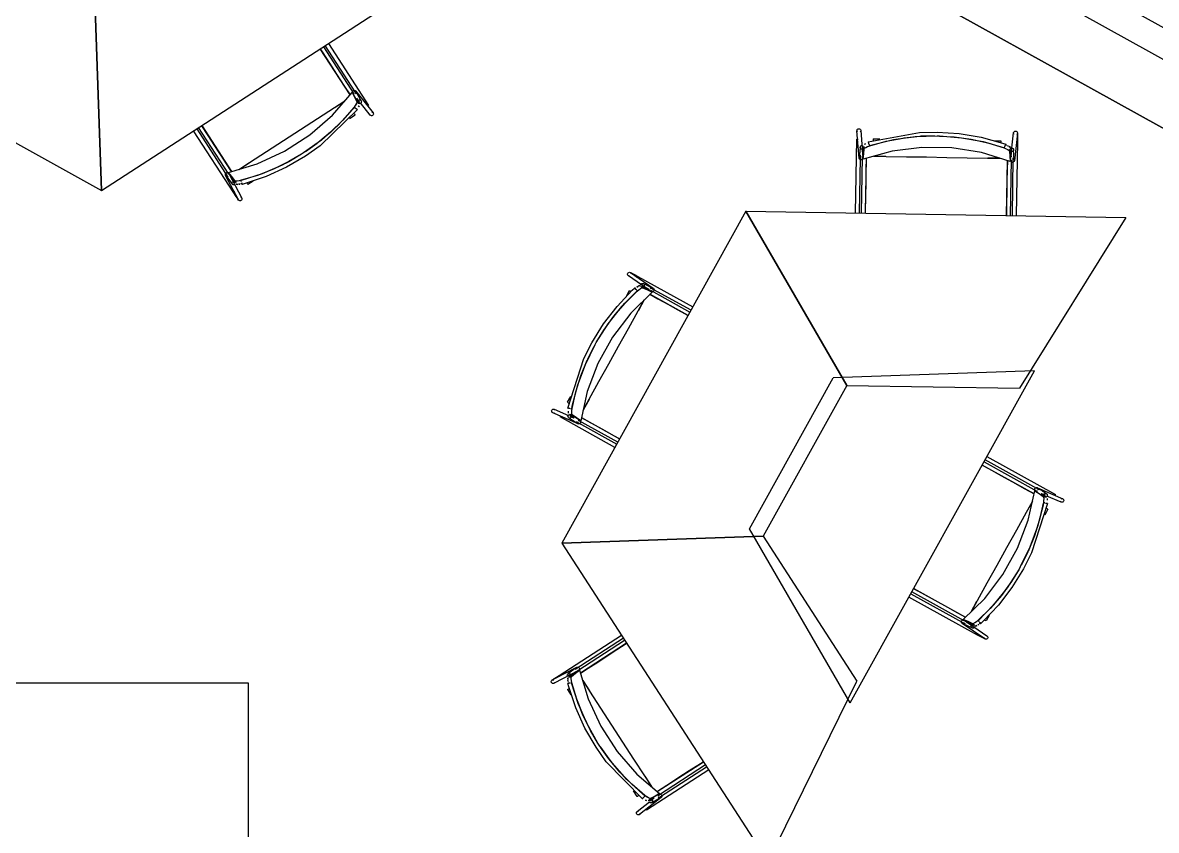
# Model space of a CAD drawing. Header units: metres. Extents: x 3.2 to 22.3, y 0.7 to 22.8.
# Drawn here: x 14.142 to 15.435, y 5.182 to 6.104 of the extents above; entities that cross this region are included whole.
import ezdxf

# ---------------------------------------------------------------- set-up
doc = ezdxf.new("R2010")
doc.units = ezdxf.units.M
for name, color, linetype in [('ARREDI', 9, 'Continuous'), ('PARETI_STRUTTURE', 7, 'Continuous'), ('WAYFINDING_RIQUADRI', 7, 'Continuous')]:
    doc.layers.add(name, color=color, linetype=linetype)

msp = doc.modelspace()

# ---------------------------------------------------------------- linework, layer by layer
at = {"layer": 'ARREDI'}
for points in [[(14.2324, 5.9122), (14.5959, 6.1477), (14.3898, 6.2487)], [(14.0523, 6.2371), (14.2245, 6.1417), (14.2324, 5.9122)], [(13.8536, 6.1222), (14.2324, 5.9122), (14.2245, 6.1417)], [(14.4817, 6.0737), (14.4839, 6.0703), (14.4922, 6.0575), (14.5005, 6.0447), (14.5088, 6.0319), (14.5158, 6.0212)], [(14.5186, 6.024), (14.5186, 6.0247), (14.519, 6.0254), (14.5195, 6.0259), (14.5202, 6.0263), (14.5209, 6.0263)], [(14.5209, 6.0263), (14.5216, 6.0261), (14.5223, 6.0257), (14.5224, 6.0255), (14.5224, 6.0255), (14.5227, 6.0251), (14.5229, 6.0244), (14.5228, 6.0236), (14.5225, 6.023), (14.522, 6.0224)], [(14.3917, 5.9237), (14.3893, 5.9232), (14.387, 5.9229), (14.3853, 5.9229), (14.3845, 5.9233), (14.3808, 5.9279), (14.3772, 5.9326), (14.41, 5.9424), (14.4411, 5.9568), (14.4699, 5.9754), (14.4957, 5.9979), (14.5181, 6.0238), (14.5209, 6.0186), (14.5237, 6.0134)], [(14.3891, 5.9362), (14.4012, 5.944), (14.4205, 5.9565), (14.4398, 5.969), (14.4592, 5.9816), (14.4786, 5.9941), (14.4979, 6.0066), (14.51, 6.0144)], [(14.4983, 6.0068), (14.51, 6.0144)], [(14.5205, 6.0221), (14.5181, 6.0238)], [(14.5181, 6.0238), (14.5205, 6.0221)], [(14.5237, 6.0134), (14.5236, 6.0125), (14.5229, 6.011), (14.5217, 6.009), (14.5203, 6.007)], [(14.5237, 6.0134), (14.5236, 6.0126), (14.523, 6.011), (14.5218, 6.0091), (14.5203, 6.007)], [(14.5233, 6.0176), (14.524, 6.0163), (14.5268, 6.0111)], [(14.5263, 6.0113), (14.5256, 6.0115), (14.525, 6.0119), (14.5246, 6.0124), (14.5246, 6.0126), (14.5244, 6.0132), (14.5245, 6.014), (14.5248, 6.0147), (14.5253, 6.0152), (14.526, 6.0155), (14.5268, 6.0156)], [(14.5268, 6.0156), (14.5275, 6.0154), (14.5281, 6.015), (14.5285, 6.0145), (14.5285, 6.0143), (14.5287, 6.0137), (14.5287, 6.0136), (14.5286, 6.0129), (14.5283, 6.0122), (14.5278, 6.0117)], [(14.5203, 6.007), (14.5076, 5.9923), (14.4937, 5.9786), (14.4789, 5.9663)], [(14.5202, 6.0069), (14.5075, 5.9922), (14.4936, 5.9786), (14.4789, 5.9663)], [(14.5203, 6), (14.5207, 5.9994), (14.5211, 5.9988), (14.5213, 5.9984), (14.5215, 5.9982)], [(14.5207, 6.0069), (14.5209, 6.0068), (14.5213, 6.0065), (14.5218, 6.0061)], [(14.5239, 6.0044), (14.5241, 6.0043), (14.5241, 6.0043), (14.5241, 6.0043), (14.5239, 6.0045), (14.5235, 6.0048), (14.5229, 6.0052), (14.5218, 6.0061)], [(14.5261, 6.0088), (14.5254, 6.0076)], [(14.5254, 6.0076), (14.5261, 6.0087)], [(14.5362, 6.0085), (14.5357, 6.0081)], [(14.5369, 6.0089), (14.5369, 6.0089), (14.5366, 6.0087), (14.5362, 6.0085)], [(14.5401, 5.9973), (14.5394, 5.9975), (14.5387, 5.998), (14.5386, 5.9981), (14.5386, 5.9982), (14.5383, 5.9986), (14.5381, 5.9993)], [(14.5405, 6.0016), (14.5412, 6.0015), (14.5418, 6.001), (14.542, 6.0008), (14.542, 6.0008), (14.5422, 6.0004), (14.5424, 5.9997), (14.5424, 5.999), (14.542, 5.9983), (14.5415, 5.9977), (14.5408, 5.9974), (14.5401, 5.9973)], [(14.3806, 5.9336), (14.3749, 5.9424), (14.3679, 5.9532), (14.3609, 5.9641), (14.3539, 5.9749), (14.3468, 5.9858)], [(15.0946, 5.9788), (15.0941, 5.9794), (15.0939, 5.9801), (15.0938, 5.9803), (15.0939, 5.9808), (15.0941, 5.9815), (15.0946, 5.9821), (15.0952, 5.9825), (15.096, 5.9826), (15.0967, 5.9825), (15.0974, 5.9822)], [(15.0974, 5.9822), (15.0979, 5.9816), (15.0981, 5.9809), (15.0982, 5.9807), (15.0981, 5.9802), (15.0979, 5.9795), (15.0974, 5.9789)], [(15.1084, 5.9631), (15.1272, 5.9683), (15.1463, 5.9719), (15.1655, 5.9739)], [(15.1472, 5.972), (15.1655, 5.9739)], [(15.1661, 5.9739), (15.1824, 5.9743)], [(15.1824, 5.9743), (15.1661, 5.9739)], [(15.188, 5.9742), (15.2047, 5.9733), (15.2239, 5.9706), (15.2429, 5.9664), (15.2615, 5.9607)], [(15.188, 5.9742), (15.2047, 5.9733), (15.224, 5.9706), (15.243, 5.9664), (15.2616, 5.9606)], [(15.2731, 5.976), (15.2727, 5.9766), (15.2724, 5.9773), (15.2724, 5.9778), (15.2725, 5.9781), (15.2728, 5.9788), (15.2733, 5.9793)], [(15.2733, 5.9793), (15.274, 5.9797), (15.2747, 5.9798), (15.2754, 5.9796), (15.2761, 5.9792), (15.2765, 5.9786), (15.2767, 5.9779), (15.2768, 5.9774), (15.2767, 5.9771), (15.2764, 5.9764), (15.2759, 5.9759)], [(14.4784, 5.9659), (14.4651, 5.9565)], [(14.4651, 5.9565), (14.4784, 5.9659)], [(15.0935, 5.9708), (15.0935, 5.9708), (15.0939, 5.9708), (15.0944, 5.9708)], [(15.0944, 5.9708), (15.0951, 5.9708)], [(15.0983, 5.9596), (15.0978, 5.9602), (15.0975, 5.9609), (15.0975, 5.9615), (15.0975, 5.9616), (15.0977, 5.9623), (15.0977, 5.9623), (15.0982, 5.9629), (15.0988, 5.9633), (15.0996, 5.9634)], [(15.1015, 5.9623), (15.1017, 5.9617), (15.1018, 5.9611), (15.1018, 5.9609), (15.1015, 5.9602), (15.1015, 5.9602), (15.1011, 5.9597), (15.1004, 5.9593), (15.0997, 5.9592), (15.0989, 5.9593), (15.0983, 5.9596)], [(15.1, 5.956), (15.1001, 5.9574), (15.1007, 5.9633)], [(15.2616, 5.9606), (15.2639, 5.9597), (15.266, 5.9587), (15.2673, 5.9577), (15.2679, 5.957), (15.2683, 5.9511), (15.2687, 5.9452), (15.236, 5.9554), (15.2021, 5.9608), (15.1679, 5.9613), (15.1339, 5.957), (15.1009, 5.9479), (15.1015, 5.9538), (15.1021, 5.9597)], [(15.102, 5.9597), (15.1026, 5.9604), (15.1039, 5.9613), (15.106, 5.9622), (15.1084, 5.9631)], [(15.1021, 5.9597), (15.1026, 5.9604), (15.104, 5.9613), (15.1061, 5.9623), (15.1084, 5.9631)], [(15.1026, 5.9649), (15.1036, 5.9654)], [(15.1036, 5.9653), (15.1027, 5.9649)], [(15.1077, 5.9647), (15.1074, 5.9654), (15.1072, 5.9661), (15.107, 5.9667), (15.1068, 5.9672), (15.1068, 5.9675), (15.1068, 5.9675), (15.1068, 5.9675), (15.1068, 5.9673)], [(15.1077, 5.9647), (15.1079, 5.9641), (15.108, 5.9637), (15.1081, 5.9634)], [(15.1085, 5.9632), (15.1273, 5.9683), (15.1464, 5.9719)], [(15.1123, 5.9711), (15.1123, 5.9711)], [(15.1123, 5.9711), (15.1123, 5.9708), (15.1123, 5.9704), (15.1123, 5.9697), (15.1123, 5.969)], [(15.2579, 5.9687), (15.2579, 5.968), (15.2579, 5.9673), (15.2579, 5.9666)], [(15.2616, 5.9606), (15.264, 5.9597), (15.266, 5.9587), (15.2674, 5.9577), (15.2679, 5.957)], [(15.262, 5.9609), (15.262, 5.9612), (15.2622, 5.9616), (15.2624, 5.9622)], [(15.2624, 5.9622), (15.2627, 5.9629), (15.2629, 5.9636), (15.2632, 5.9642), (15.2633, 5.9647), (15.2634, 5.9649)], [(15.2642, 5.9638), (15.2632, 5.9642)], [(15.2632, 5.9642), (15.2642, 5.9638)], [(15.2664, 5.9628), (15.2654, 5.9633)], [(15.2655, 5.9633), (15.2666, 5.9627)], [(15.2688, 5.9613), (15.2674, 5.9623)], [(15.2675, 5.9622), (15.2688, 5.9613)], [(15.2716, 5.9568), (15.271, 5.9565), (15.2702, 5.9564), (15.2695, 5.9566), (15.2689, 5.9569), (15.2684, 5.9575), (15.2684, 5.9575), (15.2682, 5.9582), (15.2682, 5.9584), (15.2682, 5.959), (15.2686, 5.9596), (15.2691, 5.9602)], [(15.2697, 5.9605), (15.2705, 5.9606), (15.2712, 5.9605), (15.2718, 5.9601), (15.2723, 5.9595), (15.2723, 5.9594), (15.2725, 5.9588), (15.2725, 5.9586), (15.2725, 5.9581), (15.2722, 5.9574), (15.2716, 5.9568)], [(15.2752, 5.9679), (15.2759, 5.9678)], [(15.2767, 5.9678), (15.2768, 5.9678), (15.2764, 5.9678), (15.2759, 5.9678)], [(14.4604, 5.9534), (14.446, 5.9449), (14.4285, 5.9364), (14.4103, 5.9293), (14.3917, 5.9237)], [(14.4604, 5.9534), (14.446, 5.945), (14.4285, 5.9364), (14.4104, 5.9293), (14.3918, 5.9237)], [(15.0971, 5.9474), (15.0966, 5.948), (15.0964, 5.9487), (15.0963, 5.9489), (15.0963, 5.9494), (15.0966, 5.9501), (15.0971, 5.9507), (15.0977, 5.9511), (15.0984, 5.9513)], [(15.1004, 5.9481), (15.0999, 5.9475), (15.0993, 5.9471), (15.0985, 5.947), (15.0978, 5.9471), (15.0971, 5.9474)], [(15.1043, 5.9489), (15.1041, 5.9361), (15.1038, 5.9208), (15.1036, 5.9055), (15.1033, 5.8903), (15.1033, 5.8863)], [(15.1268, 5.951), (15.1128, 5.9512)], [(15.1129, 5.9512), (15.1272, 5.951), (15.1502, 5.9506), (15.1733, 5.9503), (15.1964, 5.9499), (15.2195, 5.9495), (15.2425, 5.9491), (15.2568, 5.9489)], [(15.2568, 5.9489), (15.2429, 5.9491)], [(15.2687, 5.9452), (15.2695, 5.9473)], [(15.2694, 5.959), (15.2697, 5.9547), (15.2698, 5.953)], [(15.2697, 5.9566), (15.2698, 5.9566)], [(15.27, 5.9505), (15.2699, 5.9515)], [(15.272, 5.9483), (15.2726, 5.9479), (15.273, 5.9473), (15.2733, 5.9466), (15.2733, 5.9461), (15.2732, 5.9458), (15.2729, 5.9451), (15.2724, 5.9446)], [(14.3891, 5.9362), (14.4008, 5.9438)], [(15.2653, 5.9463), (15.2651, 5.9358), (15.2649, 5.9229), (15.2647, 5.91), (15.2645, 5.8971), (15.2643, 5.8841)], [(15.2724, 5.9446), (15.2717, 5.9443), (15.271, 5.9442), (15.2703, 5.9443), (15.2696, 5.9447), (15.2692, 5.9453), (15.269, 5.9461)], [(14.3762, 5.9282), (14.3755, 5.9282), (14.3747, 5.9285), (14.3742, 5.9289), (14.3739, 5.9293), (14.3738, 5.9296), (14.3737, 5.9303), (14.3738, 5.931)], [(14.3738, 5.931), (14.3741, 5.9317), (14.3747, 5.9322), (14.3754, 5.9324), (14.3762, 5.9325), (14.3769, 5.9322), (14.3773, 5.9319)], [(14.3774, 5.9319), (14.3777, 5.9304)], [(14.3806, 5.9254), (14.3816, 5.9242), (14.3843, 5.9208)], [(14.3849, 5.9193), (14.3843, 5.9188), (14.3836, 5.9185), (14.3829, 5.9185), (14.3822, 5.9187), (14.3821, 5.9188), (14.3816, 5.9192), (14.3815, 5.9193), (14.3812, 5.9198), (14.3811, 5.9206), (14.3812, 5.9213)], [(14.3812, 5.9213), (14.3816, 5.922), (14.3822, 5.9225), (14.3828, 5.9227), (14.3836, 5.9227), (14.3843, 5.9225), (14.3843, 5.9225), (14.3849, 5.9221), (14.385, 5.9219), (14.3852, 5.9214), (14.3854, 5.9207), (14.3852, 5.92)], [(14.3917, 5.9237), (14.3892, 5.9232), (14.3869, 5.9229), (14.3853, 5.9229), (14.3845, 5.9233)], [(14.3919, 5.922), (14.3917, 5.9226), (14.3916, 5.9231), (14.3916, 5.9233)], [(14.3921, 5.9213), (14.3922, 5.9206), (14.3924, 5.9199)], [(14.3992, 5.919), (14.3991, 5.9193), (14.3988, 5.9197), (14.3985, 5.9202), (14.3981, 5.9208)], [(14.3831, 5.9093), (14.3831, 5.9093)], [(14.3832, 5.9094), (14.3834, 5.9095), (14.3838, 5.9098)], [(14.3844, 5.9102), (14.3838, 5.9098)], [(14.3861, 5.9192), (14.3878, 5.9191)], [(14.3877, 5.9191), (14.3861, 5.9192)], [(14.39, 5.9194), (14.3887, 5.9192)], [(14.3889, 5.9193), (14.3901, 5.9194)], [(14.3913, 5.9197), (14.3924, 5.9199)], [(14.3924, 5.9199), (14.3913, 5.9197)], [(14.3925, 5.9194), (14.3926, 5.9192), (14.3926, 5.9191), (14.3926, 5.9191)], [(14.3924, 5.9017), (14.392, 5.9011), (14.3914, 5.9006), (14.3907, 5.9003), (14.39, 5.9003), (14.3893, 5.9005), (14.3887, 5.901), (14.3884, 5.9014), (14.3884, 5.9014), (14.3883, 5.9016), (14.3882, 5.9024), (14.3883, 5.9031)], [(14.3914, 5.9043), (14.392, 5.9038), (14.3923, 5.9034), (14.3923, 5.9034), (14.3924, 5.9032), (14.3925, 5.9024), (14.3924, 5.9017)], [(14.9672, 5.8885), (14.7573, 5.5097), (14.9867, 5.5175)], [(14.9672, 5.8885), (15.4003, 5.8814), (15.279, 5.6865)], [(14.8323, 5.8163), (14.8323, 5.817), (14.8325, 5.8177), (14.833, 5.8183), (14.8337, 5.8187), (14.8344, 5.8188), (14.8352, 5.8186), (14.8356, 5.8184), (14.8356, 5.8184), (14.8358, 5.8183), (14.8363, 5.8177), (14.8365, 5.817)], [(14.8343, 5.8145), (14.8336, 5.8146), (14.8332, 5.8148), (14.8331, 5.8148), (14.833, 5.815), (14.8325, 5.8156), (14.8323, 5.8163)], [(14.8433, 5.8126), (14.8436, 5.8132)], [(14.844, 5.8139), (14.844, 5.8139), (14.844, 5.8139), (14.8439, 5.8136), (14.8436, 5.8132)], [(14.8472, 5.8043), (14.8474, 5.805), (14.8479, 5.8056), (14.8486, 5.8059), (14.8493, 5.8061), (14.8494, 5.8061), (14.85, 5.8059), (14.8501, 5.8059), (14.8506, 5.8055), (14.8511, 5.805), (14.8513, 5.8042)], [(14.8433, 5.7972), (14.8451, 5.7988), (14.847, 5.8001), (14.8485, 5.8009), (14.8494, 5.801), (14.8548, 5.7986), (14.8602, 5.7962), (14.8358, 5.7721), (14.8151, 5.7448), (14.7985, 5.7148), (14.7863, 5.6828), (14.7788, 5.6494), (14.7739, 5.6527), (14.769, 5.656)], [(14.7966, 5.7387), (14.8053, 5.7529), (14.8167, 5.7687), (14.8294, 5.7835), (14.8432, 5.7972)], [(14.7966, 5.7387), (14.8053, 5.7529), (14.8167, 5.7686), (14.8293, 5.7834), (14.8431, 5.7971)], [(14.8362, 5.7967), (14.8356, 5.7971), (14.835, 5.7974), (14.8346, 5.7976), (14.8344, 5.7978)], [(14.8403, 5.8008), (14.8403, 5.8008)], [(14.8423, 5.7986), (14.8418, 5.7992), (14.8413, 5.7997), (14.8405, 5.8006), (14.8403, 5.8008)], [(14.8417, 5.8009), (14.8408, 5.8002)], [(14.8423, 5.7986), (14.8427, 5.7982), (14.843, 5.7978), (14.8431, 5.7976)], [(14.8438, 5.8025), (14.8426, 5.8018)], [(14.8427, 5.8018), (14.8438, 5.8025)], [(14.8432, 5.7972), (14.8452, 5.7989), (14.8471, 5.8001), (14.8485, 5.8009), (14.8494, 5.801)], [(14.846, 5.8038), (14.8445, 5.8031)], [(14.8446, 5.8031), (14.8461, 5.8039)], [(14.8513, 5.8042), (14.8513, 5.8035), (14.851, 5.8028), (14.8506, 5.8022), (14.8499, 5.8019), (14.8492, 5.8017), (14.8492, 5.8017), (14.8485, 5.8019), (14.8483, 5.8019), (14.8479, 5.8022), (14.8474, 5.8028), (14.8472, 5.8035)], [(14.8484, 5.8033), (14.8523, 5.8015), (14.8538, 5.8009)], [(14.8561, 5.7998), (14.8553, 5.8002)], [(14.8577, 5.7937), (14.8668, 5.7886), (14.8781, 5.7824), (14.8894, 5.7761), (14.9007, 5.7698)], [(14.8585, 5.7999), (14.859, 5.8005), (14.8597, 5.8009), (14.8604, 5.801), (14.8611, 5.8008), (14.8616, 5.8006), (14.8616, 5.8006), (14.8618, 5.8005), (14.8622, 5.7999), (14.8625, 5.7992)], [(14.8602, 5.7961), (14.8587, 5.7979)], [(14.8625, 5.7992), (14.8625, 5.7984), (14.8622, 5.7977), (14.8617, 5.7971), (14.861, 5.7968), (14.8603, 5.7967), (14.8596, 5.7968)], [(14.7815, 5.6615), (14.7885, 5.674), (14.7996, 5.6942), (14.8108, 5.7144), (14.822, 5.7346), (14.8332, 5.7548), (14.8444, 5.7749), (14.8513, 5.7874)], [(14.8513, 5.7874), (14.8446, 5.7752)], [(14.7939, 5.7338), (14.7865, 5.7191)], [(14.7866, 5.7192), (14.7939, 5.7337)], [(14.7689, 5.6632), (14.7732, 5.6822), (14.7791, 5.7008), (14.7863, 5.7186)], [(14.769, 5.6633), (14.7733, 5.6823), (14.7791, 5.7008), (14.7863, 5.7186)], [(15.0861, 5.3274), (15.2961, 5.7062), (15.0667, 5.6983)], [(15.0822, 5.6897), (14.9867, 5.5175), (14.7573, 5.5097)], [(14.9712, 5.5261), (15.0667, 5.6983)], [(15.0822, 5.6897), (15.279, 5.6865)], [(14.7486, 5.6584), (14.7479, 5.6582), (14.7471, 5.6583), (14.7469, 5.6584), (14.7469, 5.6584), (14.7465, 5.6587), (14.746, 5.6592), (14.7457, 5.6599), (14.7456, 5.6607), (14.7459, 5.6614), (14.7463, 5.662), (14.7469, 5.6624)], [(14.7469, 5.6624), (14.7477, 5.6626), (14.7484, 5.6625), (14.7486, 5.6624), (14.7487, 5.6624), (14.7491, 5.6621), (14.7496, 5.6616)], [(14.7638, 5.6704), (14.764, 5.6703), (14.7644, 5.67), (14.765, 5.6697), (14.7656, 5.6694)], [(14.7665, 5.6634), (14.7658, 5.6635), (14.7651, 5.6636), (14.7646, 5.6637), (14.7643, 5.6638), (14.7643, 5.6638), (14.7643, 5.6638), (14.7645, 5.6637)], [(14.7672, 5.6633), (14.7679, 5.6632), (14.7683, 5.6631), (14.7685, 5.663)], [(14.769, 5.656), (14.7686, 5.6568), (14.7685, 5.6585), (14.7686, 5.6608), (14.7689, 5.6632)], [(14.769, 5.6559), (14.7686, 5.6567), (14.7685, 5.6584), (14.7686, 5.6606), (14.7689, 5.6632)], [(14.7883, 5.6737), (14.7815, 5.6615)], [(14.7552, 5.6537), (14.7554, 5.654), (14.7556, 5.6544)], [(14.7552, 5.6537), (14.7552, 5.6537)], [(14.7556, 5.6544), (14.7559, 5.655)], [(14.7673, 5.6526), (14.7665, 5.6524), (14.7658, 5.6525), (14.7653, 5.6527), (14.7651, 5.6528), (14.7647, 5.6533), (14.7646, 5.6534), (14.7644, 5.654), (14.7643, 5.6548), (14.7646, 5.6555), (14.765, 5.6561)], [(14.7647, 5.6581), (14.7647, 5.659), (14.7647, 5.6602)], [(14.7647, 5.6589), (14.7647, 5.6602)], [(14.7713, 5.6524), (14.7701, 5.6532), (14.7652, 5.6565)], [(14.7664, 5.6567), (14.7671, 5.6566), (14.7676, 5.6564), (14.7678, 5.6563), (14.7683, 5.6558), (14.7683, 5.6557), (14.7685, 5.6551), (14.7686, 5.6543), (14.7683, 5.6536), (14.7679, 5.653), (14.7673, 5.6526)], [(14.7779, 5.6496), (14.7785, 5.649), (14.7787, 5.6483), (14.7788, 5.6476), (14.7786, 5.6468), (14.7781, 5.6462), (14.7775, 5.6458)], [(14.8232, 5.6286), (14.8175, 5.6318), (14.8041, 5.6392), (14.7908, 5.6466), (14.7796, 5.6528)], [(14.7775, 5.6458), (14.7768, 5.6457), (14.776, 5.6458), (14.7758, 5.6458), (14.7758, 5.6458), (14.7754, 5.6461), (14.7748, 5.6466), (14.7746, 5.6473), (14.7745, 5.6481), (14.7747, 5.6488)], [(15.2366, 5.5988), (15.2445, 5.5944), (15.2578, 5.587), (15.2712, 5.5796), (15.2845, 5.5722), (15.2957, 5.566)], [(15.2974, 5.5693), (15.2968, 5.5698), (15.2966, 5.5705), (15.2965, 5.5713), (15.2967, 5.572), (15.2972, 5.5726), (15.2978, 5.573)], [(15.2978, 5.573), (15.2985, 5.5732), (15.2993, 5.5731), (15.2995, 5.573), (15.2995, 5.573), (15.2999, 5.5727), (15.3005, 5.5722), (15.3008, 5.5715), (15.3008, 5.5708), (15.3006, 5.57)], [(15.2321, 5.4216), (15.2302, 5.42), (15.2283, 5.4187), (15.2268, 5.418), (15.2259, 5.4178), (15.2205, 5.4203), (15.2151, 5.4227), (15.2395, 5.4467), (15.2602, 5.4741), (15.2768, 5.504), (15.289, 5.5361), (15.2965, 5.5695), (15.3014, 5.5662), (15.3063, 5.5629)], [(15.304, 5.5664), (15.3052, 5.5656), (15.3101, 5.5623)], [(15.3063, 5.5629), (15.3067, 5.5621), (15.3068, 5.5604), (15.3067, 5.5581), (15.3064, 5.5557)], [(15.3063, 5.5629), (15.3067, 5.5621), (15.3068, 5.5605), (15.3067, 5.5582), (15.3064, 5.5557)], [(15.3089, 5.5621), (15.3082, 5.5622), (15.3077, 5.5625), (15.3075, 5.5626), (15.307, 5.5631), (15.307, 5.5631), (15.3068, 5.5638), (15.3067, 5.5645), (15.307, 5.5652), (15.3074, 5.5658), (15.308, 5.5662)], [(15.308, 5.5662), (15.3088, 5.5664), (15.3095, 5.5663), (15.31, 5.5661), (15.3102, 5.566), (15.3106, 5.5655), (15.3107, 5.5655), (15.3109, 5.5648), (15.311, 5.5641), (15.3107, 5.5633), (15.3103, 5.5627)], [(15.3106, 5.5607), (15.3106, 5.5599), (15.3106, 5.5586)], [(15.3106, 5.5599), (15.3106, 5.5586)], [(15.3197, 5.5644), (15.3194, 5.5638)], [(15.3201, 5.5651), (15.32, 5.5649), (15.3197, 5.5644)], [(15.3201, 5.5652), (15.3201, 5.5652)], [(15.3267, 5.5604), (15.3274, 5.5606), (15.3282, 5.5605), (15.3284, 5.5604), (15.3284, 5.5604), (15.3288, 5.5602), (15.3293, 5.5596), (15.3296, 5.5589), (15.3297, 5.5582), (15.3294, 5.5575), (15.329, 5.5569), (15.3284, 5.5564)], [(15.2938, 5.5573), (15.2868, 5.5448), (15.2757, 5.5247), (15.2645, 5.5045), (15.2533, 5.4843), (15.2421, 5.4641), (15.2309, 5.4439), (15.224, 5.4314)], [(15.287, 5.5451), (15.2938, 5.5574)], [(15.3064, 5.5557), (15.3021, 5.5367), (15.2962, 5.5181), (15.289, 5.5003)], [(15.3063, 5.5555), (15.302, 5.5366), (15.2962, 5.518), (15.289, 5.5002)], [(15.3081, 5.5556), (15.3074, 5.5557), (15.307, 5.5557), (15.3068, 5.5558)], [(15.3088, 5.5554), (15.3095, 5.5553), (15.3102, 5.5552), (15.3107, 5.5551), (15.311, 5.5551), (15.311, 5.5551), (15.311, 5.5551), (15.3108, 5.5551)], [(15.3115, 5.5484), (15.3113, 5.5486), (15.3109, 5.5488), (15.3103, 5.5491), (15.3097, 5.5495)], [(15.3284, 5.5564), (15.3276, 5.5563), (15.3269, 5.5564), (15.3267, 5.5564), (15.3266, 5.5564), (15.3262, 5.5567), (15.3257, 5.5572)], [(15.0861, 5.3274), (14.9712, 5.5261)], [(14.7572, 5.5097), (14.9927, 5.1461), (15.0937, 5.3523)], [(14.9867, 5.5175), (15.0937, 5.3523)], [(15.2814, 5.4851), (15.2888, 5.4997)], [(15.2887, 5.4996), (15.2814, 5.4851)], [(15.2787, 5.4802), (15.27, 5.4659), (15.2586, 5.4501), (15.2459, 5.4353), (15.2321, 5.4216)], [(15.2787, 5.4802), (15.27, 5.4659), (15.2586, 5.4502), (15.246, 5.4354), (15.2322, 5.4217)], [(15.1585, 5.4579), (15.1633, 5.4553), (15.1859, 5.4427), (15.1972, 5.4365), (15.2085, 5.4302), (15.2176, 5.4252)], [(15.224, 5.4314), (15.2307, 5.4436)], [(15.2128, 5.4197), (15.2128, 5.4204), (15.2131, 5.4211), (15.2136, 5.4217), (15.2143, 5.422), (15.215, 5.4222), (15.2157, 5.422)], [(15.2168, 5.4189), (15.2163, 5.4183), (15.2156, 5.418), (15.2149, 5.4178), (15.2142, 5.418), (15.2137, 5.4182), (15.2137, 5.4182), (15.2135, 5.4184), (15.2131, 5.419), (15.2128, 5.4197)], [(15.2151, 5.4227), (15.2166, 5.4209)], [(15.2192, 5.419), (15.22, 5.4186)], [(15.2269, 5.4155), (15.223, 5.4173), (15.2215, 5.418)], [(15.224, 5.4146), (15.224, 5.4153), (15.2243, 5.416), (15.2247, 5.4166), (15.2254, 5.417), (15.2261, 5.4171), (15.2261, 5.4171), (15.2268, 5.417), (15.227, 5.4169), (15.2274, 5.4166), (15.2279, 5.416), (15.2281, 5.4153)], [(15.2321, 5.4216), (15.2301, 5.42), (15.2282, 5.4187), (15.2268, 5.4179), (15.2259, 5.4178)], [(15.2315, 5.4163), (15.2327, 5.4171)], [(15.2326, 5.417), (15.2315, 5.4163)], [(15.2331, 5.4202), (15.2326, 5.4207), (15.2323, 5.421), (15.2322, 5.4212)], [(15.233, 5.4202), (15.2335, 5.4197), (15.234, 5.4191), (15.2348, 5.4182), (15.235, 5.418)], [(15.2336, 5.4179), (15.2345, 5.4186)], [(15.235, 5.418), (15.235, 5.418)], [(15.2391, 5.4221), (15.2397, 5.4217), (15.2403, 5.4214), (15.2407, 5.4212), (15.2409, 5.4211)], [(15.2281, 5.4145), (15.2279, 5.4138), (15.2274, 5.4133), (15.2267, 5.4129), (15.226, 5.4128), (15.2259, 5.4128), (15.2253, 5.4129), (15.2252, 5.413), (15.2247, 5.4133), (15.2242, 5.4139), (15.224, 5.4146)], [(15.2307, 5.4157), (15.2292, 5.415)], [(15.2293, 5.415), (15.2308, 5.4158)], [(15.2313, 5.4049), (15.2313, 5.4049), (15.2313, 5.405), (15.2314, 5.4052), (15.2317, 5.4057)], [(15.232, 5.4062), (15.2317, 5.4057)], [(15.241, 5.4044), (15.2417, 5.4042), (15.2421, 5.404), (15.2422, 5.404), (15.2423, 5.4038), (15.2428, 5.4033), (15.243, 5.4025)], [(14.7786, 5.3614), (14.7874, 5.3671), (14.7982, 5.3741), (14.8091, 5.3812), (14.8199, 5.3882), (14.8308, 5.3952)], [(15.243, 5.4025), (15.243, 5.4018), (15.2428, 5.4011), (15.2423, 5.4005), (15.2416, 5.4002), (15.2409, 5.4), (15.2401, 5.4002), (15.2397, 5.4004), (15.2397, 5.4004), (15.2395, 5.4006), (15.239, 5.4012), (15.2388, 5.4019)], [(14.7687, 5.3504), (14.7682, 5.3528), (14.768, 5.3551), (14.768, 5.3568), (14.7683, 5.3576), (14.773, 5.3612), (14.7776, 5.3648), (14.7874, 5.332), (14.8018, 5.3009), (14.8204, 5.2721), (14.8429, 5.2463), (14.8688, 5.224), (14.8636, 5.2212), (14.8584, 5.2184)], [(14.7733, 5.3658), (14.7732, 5.3666), (14.7735, 5.3673), (14.774, 5.3679), (14.7744, 5.3682), (14.7746, 5.3683), (14.7753, 5.3684), (14.7761, 5.3683)], [(14.7776, 5.3648), (14.7754, 5.3644)], [(14.7761, 5.3683), (14.7767, 5.3679), (14.7772, 5.3673), (14.7775, 5.3666), (14.7775, 5.3659), (14.7772, 5.3652), (14.7768, 5.3646)], [(14.7467, 5.3497), (14.7461, 5.35), (14.7456, 5.3506), (14.7453, 5.3513), (14.7453, 5.352), (14.7456, 5.3528), (14.746, 5.3533), (14.7464, 5.3536), (14.7464, 5.3536), (14.7467, 5.3537), (14.7474, 5.3539), (14.7481, 5.3537)], [(14.7543, 5.3589), (14.7544, 5.3589)], [(14.7544, 5.3589), (14.7545, 5.3586), (14.7548, 5.3582)], [(14.7552, 5.3577), (14.7548, 5.3582)], [(14.7643, 5.3572), (14.7638, 5.3578), (14.7636, 5.3584), (14.7635, 5.3592), (14.7638, 5.3599), (14.7638, 5.3599), (14.7642, 5.3604), (14.7644, 5.3605), (14.7649, 5.3608), (14.7656, 5.361), (14.7663, 5.3608)], [(14.7642, 5.356), (14.7642, 5.3543)], [(14.7642, 5.3543), (14.7642, 5.356)], [(14.7644, 5.3521), (14.7643, 5.3534)], [(14.7643, 5.3531), (14.7644, 5.352)], [(14.7663, 5.3608), (14.767, 5.3605), (14.7675, 5.3599), (14.7678, 5.3592), (14.7678, 5.3584), (14.7675, 5.3578), (14.7675, 5.3578), (14.7671, 5.3572), (14.767, 5.3571), (14.7665, 5.3568), (14.7657, 5.3567), (14.765, 5.3568)], [(14.7658, 5.3578), (14.7692, 5.3604), (14.7705, 5.3614)], [(14.7687, 5.3504), (14.7682, 5.3529), (14.7679, 5.3551), (14.768, 5.3568), (14.7683, 5.3576)], [(14.7812, 5.3529), (14.7888, 5.3412)], [(14.7812, 5.3529), (14.789, 5.3409), (14.8015, 5.3216), (14.814, 5.3022), (14.8266, 5.2828), (14.8391, 5.2634), (14.8516, 5.2441), (14.8594, 5.2321)], [(14.7493, 5.3506), (14.7488, 5.3501), (14.7484, 5.3498), (14.7484, 5.3498), (14.7482, 5.3497), (14.7475, 5.3495), (14.7467, 5.3497)], [(14.7644, 5.3495), (14.7642, 5.3495), (14.7641, 5.3495), (14.7642, 5.3495)], [(14.7641, 5.3428), (14.7643, 5.343), (14.7647, 5.3432), (14.7652, 5.3436), (14.7659, 5.344)], [(14.7647, 5.3507), (14.7649, 5.3497)], [(14.7649, 5.3497), (14.7647, 5.3507)], [(14.7663, 5.35), (14.7656, 5.3498), (14.7649, 5.3497)], [(14.767, 5.3502), (14.7676, 5.3503), (14.7681, 5.3504), (14.7683, 5.3505)], [(14.7985, 5.2817), (14.79, 5.296), (14.7814, 5.3136), (14.7743, 5.3317), (14.7687, 5.3504)], [(14.7985, 5.2817), (14.79, 5.296), (14.7815, 5.3135), (14.7744, 5.3316), (14.7688, 5.3502)], [(14.8109, 5.2637), (14.8015, 5.277)], [(14.8015, 5.277), (14.8109, 5.2636)], [(14.8519, 5.2218), (14.8372, 5.2346), (14.8236, 5.2484), (14.8113, 5.2632)], [(14.852, 5.2217), (14.8373, 5.2345), (14.8236, 5.2484), (14.8113, 5.2631)], [(14.9187, 5.2603), (14.9154, 5.2581), (14.9026, 5.2498), (14.8897, 5.2415), (14.8769, 5.2332), (14.8662, 5.2263)], [(14.8519, 5.2438), (14.8595, 5.2321)], [(14.869, 5.2235), (14.8698, 5.2234), (14.8704, 5.2231), (14.871, 5.2225), (14.8713, 5.2219), (14.8714, 5.2211)], [(14.845, 5.2217), (14.8444, 5.2213), (14.8438, 5.221), (14.8434, 5.2207), (14.8432, 5.2206)], [(14.8495, 5.2181), (14.8493, 5.2179), (14.8493, 5.2179), (14.8493, 5.218), (14.8495, 5.2182), (14.8498, 5.2186), (14.8502, 5.2191), (14.8511, 5.2203)], [(14.852, 5.2213), (14.8518, 5.2211), (14.8515, 5.2208), (14.8511, 5.2203)], [(14.8584, 5.2184), (14.8575, 5.2185), (14.856, 5.2191), (14.854, 5.2203), (14.852, 5.2218)], [(14.8584, 5.2184), (14.8576, 5.2184), (14.856, 5.2191), (14.8541, 5.2202), (14.852, 5.2217)], [(14.8527, 5.2166), (14.8537, 5.216)], [(14.8538, 5.216), (14.8527, 5.2166)], [(14.8626, 5.2187), (14.8614, 5.218), (14.8561, 5.2153)], [(14.8564, 5.2157), (14.8566, 5.2164), (14.857, 5.217), (14.8574, 5.2174), (14.8576, 5.2175), (14.8583, 5.2176), (14.8583, 5.2176), (14.859, 5.2176), (14.8597, 5.2172), (14.8602, 5.2167), (14.8605, 5.216), (14.8606, 5.2153)], [(14.8606, 5.2153), (14.8604, 5.2146), (14.86, 5.2139), (14.8595, 5.2136), (14.8594, 5.2135), (14.8587, 5.2133), (14.8587, 5.2133), (14.8579, 5.2134), (14.8573, 5.2137), (14.8568, 5.2143)], [(14.8714, 5.2211), (14.8712, 5.2204), (14.8707, 5.2198), (14.8706, 5.2196), (14.8705, 5.2196), (14.8701, 5.2194), (14.8694, 5.2192), (14.8687, 5.2192), (14.868, 5.2196), (14.8675, 5.2201)], [(14.8424, 5.202), (14.8426, 5.2027), (14.843, 5.2033), (14.8432, 5.2035), (14.8432, 5.2035), (14.8436, 5.2037), (14.8443, 5.2039)], [(14.8467, 5.2016), (14.8465, 5.2009), (14.8461, 5.2002), (14.8459, 5.2001), (14.8459, 5.2001), (14.8454, 5.1998), (14.8447, 5.1996), (14.844, 5.1997), (14.8433, 5.2), (14.8428, 5.2005), (14.8424, 5.2012), (14.8424, 5.202)], [(14.8535, 5.2059), (14.8531, 5.2064)], [(14.8539, 5.2051), (14.854, 5.2051), (14.8538, 5.2054), (14.8535, 5.2058)]]:
    msp.add_lwpolyline(points, dxfattribs=at)
for points in [[(15.1009, 5.9479), (15.0998, 5.9508)], [(15.0822, 5.6897), (14.9672, 5.8885)], [(14.7788, 5.6494), (14.7758, 5.6498)], [(15.2965, 5.5695), (15.2995, 5.569)], [(14.8689, 5.224), (14.8671, 5.2215)]]:
    msp.add_lwpolyline(points, close=True, dxfattribs=at)
at = {"layer": 'PARETI_STRUTTURE'}
for points in [[(13.5815, 7.0937), (15.8379, 5.8429)], [(15.8647, 5.7492), (13.543, 7.0363)], [(15.7449, 5.6144), (15.7191, 5.6287), (15.8044, 5.7826), (13.8271, 6.8788)], [(15.826, 5.8855), (15.4127, 6.1146), (15.6418, 6.5278), (15.4127, 6.1146), (15.3094, 6.1719)], [(14.4854, 6.076), (14.5201, 6.0224)], [(14.5215, 6.0248), (14.4874, 6.0774)], [(14.4911, 6.0797), (14.5369, 6.0089)], [(14.5158, 6.0211), (14.4817, 6.0737)], [(14.5232, 6.0222), (14.5216, 6.0246)], [(14.5224, 6.0255), (14.542, 6.0008)], [(14.5285, 6.0145), (14.5284, 6.0146), (14.5283, 6.0147), (14.5283, 6.0148), (14.5282, 6.0149), (14.5282, 6.015), (14.528, 6.0152), (14.528, 6.0154), (14.5279, 6.0155), (14.5278, 6.0156), (14.5278, 6.0157), (14.5277, 6.0158), (14.5276, 6.0159), (14.5276, 6.016), (14.5275, 6.0162), (14.5275, 6.0163), (14.5274, 6.0164), (14.5273, 6.0165), (14.5273, 6.0166), (14.5272, 6.0167), (14.5271, 6.0169), (14.5271, 6.017), (14.527, 6.0171), (14.5269, 6.0172), (14.5269, 6.0173), (14.5268, 6.0174), (14.5267, 6.0175), (14.5267, 6.0176), (14.5266, 6.0178), (14.5265, 6.0179), (14.5265, 6.018), (14.5264, 6.0181), (14.5264, 6.0182), (14.5262, 6.0185), (14.5262, 6.0186), (14.5261, 6.0187), (14.526, 6.0188), (14.526, 6.0189), (14.5259, 6.019), (14.5259, 6.0191), (14.5257, 6.0194), (14.5257, 6.0195), (14.5256, 6.0196), (14.5255, 6.0197), (14.5254, 6.0199), (14.5253, 6.0201), (14.5253, 6.0202), (14.5252, 6.0203), (14.5251, 6.0204), (14.5251, 6.0205), (14.525, 6.0206), (14.5249, 6.0209), (14.5248, 6.021), (14.5248, 6.0211), (14.5247, 6.0212), (14.5246, 6.0214), (14.5245, 6.0215), (14.5244, 6.0217), (14.5244, 6.0218), (14.5243, 6.0219), (14.5242, 6.022), (14.5242, 6.0221), (14.5241, 6.0222), (14.5241, 6.0223), (14.524, 6.0225), (14.5239, 6.0226), (14.5239, 6.0227), (14.5238, 6.0228), (14.5237, 6.0229), (14.5236, 6.0231), (14.5235, 6.0233), (14.5235, 6.0234), (14.5234, 6.0235), (14.5234, 6.0236), (14.5233, 6.0237), (14.5232, 6.0238), (14.5231, 6.0241), (14.523, 6.0242), (14.523, 6.0243), (14.5229, 6.0244), (14.5228, 6.0246), (14.5227, 6.0248), (14.5224, 6.0255)], [(14.5189, 6.0226), (14.5247, 6.0124)], [(14.5197, 6.022), (14.519, 6.0228)], [(14.5266, 6.0133), (14.5237, 6.017)], [(14.5245, 6.0157), (14.525, 6.0148)], [(14.5386, 5.9982), (14.5276, 6.0121)], [(14.5207, 6.0069), (14.5188, 6.0047), (14.5018, 5.9862), (14.4831, 5.9696), (14.4627, 5.9549)], [(14.5241, 6.0043), (14.4816, 5.963), (14.4651, 5.9513)], [(14.3466, 5.9862), (14.3806, 5.9336)], [(14.5215, 5.9982), (14.5151, 5.994)], [(14.3831, 5.9093), (14.3372, 5.9801)], [(14.3409, 5.9825), (14.3766, 5.9273)], [(14.3774, 5.9307), (14.343, 5.9838)], [(15.0963, 5.9489), (15.0938, 5.9803)], [(15.0982, 5.9807), (15.1006, 5.9493)], [(15.1067, 5.9675), (15.1651, 5.9782), (15.1853, 5.9787)], [(15.1081, 5.9634), (15.111, 5.9643), (15.1353, 5.9701), (15.1602, 5.9735), (15.1852, 5.9743)], [(15.1852, 5.9743), (15.1881, 5.9743), (15.2131, 5.9723), (15.2378, 5.9678), (15.262, 5.9609)], [(15.1853, 5.9786), (15.2105, 5.977), (15.2355, 5.9728), (15.2598, 5.9662), (15.2634, 5.965)], [(15.269, 5.9466), (15.2724, 5.9778)], [(15.2767, 5.9774), (15.2733, 5.9461)], [(15.2768, 5.9776), (15.2768, 5.9763), (15.2768, 5.9747), (15.2768, 5.9714), (15.2768, 5.9678)], [(15.0922, 5.8864), (15.0935, 5.9708)], [(15.0975, 5.9615), (15.0975, 5.9614), (15.0974, 5.9613), (15.0974, 5.9611), (15.0974, 5.9609), (15.0974, 5.9607), (15.0974, 5.9606), (15.0974, 5.9605), (15.0974, 5.9602), (15.0974, 5.9601), (15.0973, 5.9599), (15.0973, 5.9598), (15.0973, 5.9597), (15.0973, 5.9595), (15.0973, 5.9594), (15.0973, 5.9593), (15.0973, 5.9592), (15.0973, 5.959), (15.0973, 5.9589), (15.0972, 5.9586), (15.0972, 5.9585), (15.0972, 5.9584), (15.0972, 5.9582), (15.0972, 5.958), (15.0972, 5.9579), (15.0972, 5.9577), (15.0972, 5.9576), (15.0971, 5.9575), (15.0971, 5.9573), (15.0971, 5.9572), (15.0971, 5.9571), (15.0971, 5.9569), (15.0971, 5.9568), (15.0971, 5.9567), (15.0971, 5.9564), (15.097, 5.9563), (15.097, 5.9562), (15.097, 5.956), (15.097, 5.9559), (15.097, 5.9558), (15.097, 5.9556), (15.097, 5.9555), (15.097, 5.9554), (15.097, 5.9552), (15.097, 5.9551), (15.0969, 5.9549), (15.0969, 5.9547), (15.0969, 5.9546), (15.0969, 5.9544), (15.0969, 5.9542), (15.0969, 5.9541), (15.0969, 5.9539), (15.0968, 5.9538), (15.0968, 5.9537), (15.0968, 5.9535), (15.0968, 5.9534), (15.0968, 5.9533), (15.0968, 5.9531), (15.0968, 5.953), (15.0968, 5.9529), (15.0968, 5.9526), (15.0967, 5.9525), (15.0967, 5.9524), (15.0967, 5.9522), (15.0967, 5.9521), (15.0967, 5.952), (15.0967, 5.9518), (15.0967, 5.9517), (15.0967, 5.9516), (15.0967, 5.9514), (15.0966, 5.9513), (15.0966, 5.9512), (15.0966, 5.9511), (15.0966, 5.9509), (15.0966, 5.9508), (15.0966, 5.9507), (15.0966, 5.9505), (15.0966, 5.9504), (15.0966, 5.9503), (15.0966, 5.9501), (15.0965, 5.95), (15.0965, 5.9499), (15.0965, 5.9497), (15.0963, 5.9489)], [(15.1008, 5.9494), (15.1018, 5.9611)], [(15.1123, 5.9711), (15.12, 5.971)], [(15.2508, 5.9689), (15.258, 5.9688)], [(15.2767, 5.9678), (15.2754, 5.8835)], [(14.4627, 5.9549), (14.4603, 5.9534), (14.4384, 5.9411), (14.4155, 5.931), (14.3916, 5.9233)], [(14.4651, 5.9513), (14.4432, 5.9386), (14.4202, 5.9282), (14.3962, 5.9201), (14.3926, 5.9191)], [(15.0975, 5.949), (15.0965, 5.8864)], [(15.0976, 5.9522), (15.0975, 5.9492)], [(15.099, 5.8863), (15.1, 5.9503)], [(15.1001, 5.9574), (15.1001, 5.9593)], [(15.1043, 5.9489), (15.1033, 5.8863)], [(15.2682, 5.9584), (15.2682, 5.9583), (15.2682, 5.9582), (15.2682, 5.9581), (15.2682, 5.9579), (15.2682, 5.9578), (15.2682, 5.9577), (15.2682, 5.9574), (15.2682, 5.9573), (15.2682, 5.9572), (15.2683, 5.957), (15.2683, 5.9569), (15.2683, 5.9568), (15.2683, 5.9566), (15.2683, 5.9565), (15.2683, 5.9564), (15.2683, 5.9562), (15.2683, 5.9561), (15.2683, 5.956), (15.2683, 5.9557), (15.2683, 5.9556), (15.2683, 5.9555), (15.2683, 5.9553), (15.2683, 5.9552), (15.2684, 5.9551), (15.2684, 5.9549), (15.2684, 5.9548), (15.2684, 5.9547), (15.2684, 5.9545), (15.2684, 5.9543), (15.2684, 5.9542), (15.2684, 5.954), (15.2684, 5.9539), (15.2684, 5.9537), (15.2684, 5.9536), (15.2684, 5.9535), (15.2684, 5.9534), (15.2684, 5.9532), (15.2685, 5.9531), (15.2685, 5.9528), (15.2685, 5.9527), (15.2685, 5.9526), (15.2685, 5.9524), (15.2685, 5.9523), (15.2685, 5.9522), (15.2685, 5.9521), (15.2685, 5.9519), (15.2685, 5.9518), (15.2685, 5.9517), (15.2685, 5.9515), (15.2685, 5.9514), (15.2685, 5.9511), (15.2686, 5.951), (15.2686, 5.9509), (15.2686, 5.9507), (15.2686, 5.9506), (15.2686, 5.9505), (15.2686, 5.9503), (15.2686, 5.9502), (15.2686, 5.9501), (15.2686, 5.95), (15.2686, 5.9497), (15.2686, 5.9496), (15.2686, 5.9494), (15.2686, 5.9493), (15.2686, 5.9492), (15.2687, 5.949), (15.2687, 5.9489), (15.2687, 5.9488), (15.2687, 5.9487), (15.2687, 5.9485), (15.2687, 5.9484), (15.2687, 5.9482), (15.2687, 5.948), (15.2687, 5.9479), (15.2687, 5.9477), (15.2687, 5.9476), (15.2687, 5.9475), (15.2687, 5.9473), (15.2687, 5.9472), (15.2687, 5.9471), (15.2687, 5.9469), (15.2688, 5.9468), (15.2688, 5.9467)], [(15.2696, 5.9469), (15.2686, 5.8836)], [(15.2698, 5.9566), (15.2697, 5.9547)], [(15.2711, 5.8835), (15.2721, 5.9493)], [(15.2731, 5.9469), (15.2725, 5.9586)], [(15.2643, 5.8837), (15.2653, 5.9463)], [(14.3884, 5.9014), (14.3739, 5.9293)], [(14.3745, 5.9288), (14.3815, 5.9193)], [(14.3777, 5.9313), (14.3923, 5.9034)], [(14.378, 5.9313), (14.378, 5.9312), (14.3781, 5.9311), (14.3782, 5.931), (14.3783, 5.9309), (14.3784, 5.9308), (14.3784, 5.9307), (14.3785, 5.9306), (14.3786, 5.9305), (14.3787, 5.9304), (14.3787, 5.9303), (14.3788, 5.9302), (14.3789, 5.9301), (14.379, 5.93), (14.3791, 5.9299), (14.3791, 5.9298), (14.3792, 5.9297), (14.3793, 5.9295), (14.3794, 5.9295), (14.3795, 5.9292), (14.3796, 5.9291), (14.3797, 5.929), (14.3798, 5.9289), (14.3798, 5.9288), (14.3799, 5.9287), (14.38, 5.9286), (14.3801, 5.9285), (14.3802, 5.9284), (14.3802, 5.9283), (14.3803, 5.9282), (14.3804, 5.9281), (14.3805, 5.928), (14.3805, 5.9279), (14.3806, 5.9278), (14.3807, 5.9277), (14.3808, 5.9275), (14.3809, 5.9275), (14.381, 5.9272), (14.3811, 5.9271), (14.3812, 5.927), (14.3813, 5.9269), (14.3813, 5.9268), (14.3814, 5.9267), (14.3815, 5.9266), (14.3816, 5.9265), (14.3816, 5.9264), (14.3817, 5.9263), (14.3818, 5.9262), (14.3819, 5.9261), (14.3819, 5.926), (14.382, 5.9259), (14.3821, 5.9258), (14.3822, 5.9257), (14.3823, 5.9255), (14.3824, 5.9255), (14.3824, 5.9253), (14.3825, 5.9252), (14.3826, 5.9251), (14.3827, 5.925), (14.3827, 5.9249), (14.3828, 5.9248), (14.3829, 5.9247), (14.383, 5.9246), (14.383, 5.9245), (14.3831, 5.9244), (14.3832, 5.9243), (14.3833, 5.9242), (14.3834, 5.9241), (14.3834, 5.924), (14.3835, 5.9239), (14.3836, 5.9238), (14.3837, 5.9237), (14.3838, 5.9235), (14.3838, 5.9235), (14.3839, 5.9233), (14.384, 5.9232), (14.3841, 5.9231), (14.3841, 5.923), (14.3842, 5.9229), (14.3843, 5.9228), (14.3844, 5.9227), (14.3845, 5.9226), (14.3845, 5.9225), (14.3846, 5.9224), (14.3847, 5.9223), (14.3848, 5.9222), (14.3849, 5.922), (14.3849, 5.9219)], [(14.3826, 5.9226), (14.3816, 5.9241)], [(14.4052, 5.9229), (14.3992, 5.919)], [(14.3885, 5.9011), (14.3878, 5.9022), (14.3869, 5.9036), (14.3851, 5.9063), (14.3831, 5.9093)], [(14.8354, 5.8186), (14.8366, 5.818), (14.838, 5.8172), (14.8409, 5.8157), (14.844, 5.8139)], [(14.8356, 5.8184), (14.8616, 5.8006)], [(14.8591, 5.797), (14.8332, 5.8148)], [(14.844, 5.8139), (14.9067, 5.7792)], [(14.8608, 5.8008), (14.8501, 5.8059)], [(14.7914, 5.7383), (14.8048, 5.7598), (14.8202, 5.7798), (14.8375, 5.7982), (14.8403, 5.8008)], [(14.7952, 5.7362), (14.7966, 5.7387), (14.8101, 5.7599), (14.8257, 5.7796), (14.8432, 5.7976)], [(14.8309, 5.7916), (14.8343, 5.7978)], [(14.8589, 5.7969), (14.8588, 5.797), (14.8587, 5.797), (14.8586, 5.7971), (14.8585, 5.7971), (14.8583, 5.7972), (14.8582, 5.7973), (14.8581, 5.7973), (14.858, 5.7974), (14.8579, 5.7974), (14.8577, 5.7975), (14.8576, 5.7975), (14.8575, 5.7976), (14.8573, 5.7977), (14.8571, 5.7978), (14.857, 5.7978), (14.8569, 5.7979), (14.8568, 5.7979), (14.8567, 5.798), (14.8565, 5.7981), (14.8564, 5.7981), (14.8563, 5.7982), (14.8562, 5.7982), (14.8561, 5.7983), (14.856, 5.7983), (14.8557, 5.7984), (14.8556, 5.7985), (14.8555, 5.7986), (14.8554, 5.7986), (14.8552, 5.7987), (14.8551, 5.7987), (14.855, 5.7988), (14.8549, 5.7988), (14.8548, 5.7989), (14.8547, 5.7989), (14.8545, 5.799), (14.8544, 5.7991), (14.8542, 5.7992), (14.8541, 5.7992), (14.8539, 5.7993), (14.8538, 5.7993), (14.8537, 5.7994), (14.8536, 5.7995), (14.8535, 5.7995), (14.8534, 5.7996), (14.8532, 5.7996), (14.8531, 5.7997), (14.853, 5.7997), (14.8529, 5.7998), (14.8526, 5.7999), (14.8525, 5.8), (14.8524, 5.8), (14.8523, 5.8001), (14.8522, 5.8001), (14.852, 5.8002), (14.8519, 5.8002), (14.8518, 5.8003), (14.8517, 5.8003), (14.8516, 5.8004), (14.8515, 5.8005), (14.8513, 5.8005), (14.8511, 5.8006), (14.851, 5.8007), (14.8509, 5.8007), (14.8507, 5.8008), (14.8506, 5.8009), (14.8505, 5.8009), (14.8504, 5.801), (14.8503, 5.801), (14.8501, 5.8011), (14.85, 5.8011), (14.8498, 5.8012), (14.8497, 5.8013), (14.8495, 5.8014), (14.8494, 5.8014), (14.8493, 5.8015), (14.8492, 5.8015), (14.8491, 5.8016), (14.849, 5.8016), (14.8488, 5.8017), (14.8487, 5.8017), (14.8486, 5.8018), (14.8485, 5.8019), (14.8484, 5.8019), (14.8483, 5.8019)], [(14.8507, 5.8025), (14.8523, 5.8016)], [(14.9013, 5.7695), (14.8576, 5.7937)], [(14.9046, 5.7754), (14.8582, 5.8011)], [(14.8591, 5.7978), (14.9034, 5.7733)], [(14.7643, 5.6638), (14.7823, 5.7203), (14.7914, 5.7383)], [(14.7686, 5.663), (14.7691, 5.666), (14.7755, 5.6902), (14.7842, 5.7137), (14.7952, 5.7362)], [(14.7637, 5.6704), (14.7674, 5.6771)], [(14.7486, 5.6624), (14.7649, 5.6553)], [(14.7758, 5.6458), (14.7469, 5.6584)], [(14.8178, 5.6189), (14.7552, 5.6537)], [(14.7653, 5.6527), (14.7653, 5.6527), (14.766, 5.6523), (14.7661, 5.6522), (14.7662, 5.6521), (14.7671, 5.6516), (14.7672, 5.6515), (14.7681, 5.6509), (14.7682, 5.6509), (14.7683, 5.6508), (14.7693, 5.6502), (14.7694, 5.6501), (14.7702, 5.6496), (14.7703, 5.6495), (14.7704, 5.6494), (14.7714, 5.6488), (14.7715, 5.6487), (14.7723, 5.6482), (14.7724, 5.6482), (14.7725, 5.6481), (14.7726, 5.648), (14.7735, 5.6475), (14.7736, 5.6474), (14.7744, 5.6469), (14.7745, 5.6468), (14.7746, 5.6467), (14.7747, 5.6467), (14.7752, 5.6464), (14.7758, 5.6458)], [(14.7664, 5.6547), (14.7707, 5.6528)], [(14.7775, 5.65), (14.7676, 5.6564)], [(14.7693, 5.6536), (14.7684, 5.6541)], [(14.8211, 5.6249), (14.7763, 5.6497)], [(14.7765, 5.6502), (14.7775, 5.6498)], [(14.7796, 5.6529), (14.8232, 5.6287)], [(14.7735, 5.6484), (14.7761, 5.647)], [(14.7763, 5.6469), (14.8199, 5.6227)], [(15.2957, 5.566), (15.2366, 5.5988)], [(15.2387, 5.6025), (15.299, 5.5691)], [(15.299, 5.5719), (15.2399, 5.6047)], [(15.242, 5.6085), (15.3201, 5.5652)], [(15.3018, 5.5704), (15.2992, 5.5718)], [(15.2995, 5.573), (15.3284, 5.5604)], [(15.31, 5.5661), (15.31, 5.5661), (15.3093, 5.5666), (15.3092, 5.5666), (15.3091, 5.5667), (15.3081, 5.5673), (15.308, 5.5674), (15.3072, 5.5679), (15.3071, 5.568), (15.307, 5.5681), (15.306, 5.5687), (15.3059, 5.5688), (15.3051, 5.5693), (15.305, 5.5693), (15.3049, 5.5694), (15.3039, 5.57), (15.3038, 5.5701), (15.303, 5.5706), (15.3029, 5.5707), (15.3028, 5.5707), (15.3027, 5.5708), (15.3017, 5.5714), (15.3016, 5.5715), (15.3009, 5.5719), (15.3008, 5.572), (15.3007, 5.5721), (15.3006, 5.5722), (15.3001, 5.5724), (15.2995, 5.573)], [(15.2988, 5.5686), (15.2978, 5.569)], [(15.2978, 5.5688), (15.3077, 5.5625)], [(15.3089, 5.5642), (15.3046, 5.566)], [(15.306, 5.5652), (15.3069, 5.5647)], [(15.3267, 5.5564), (15.3104, 5.5635)], [(15.3067, 5.5558), (15.3062, 5.5529), (15.2998, 5.5286), (15.2911, 5.5051), (15.2801, 5.4826)], [(15.311, 5.5551), (15.293, 5.4986), (15.2839, 5.4805)], [(15.3116, 5.5484), (15.3079, 5.5417)], [(15.2801, 5.4826), (15.2787, 5.4801), (15.2652, 5.4589), (15.2496, 5.4393), (15.2321, 5.4212)], [(15.2839, 5.4805), (15.2705, 5.459), (15.2551, 5.439), (15.2378, 5.4206), (15.235, 5.418)], [(15.1585, 5.458), (15.2177, 5.4252)], [(15.2313, 5.4049), (15.1531, 5.4482)], [(15.1552, 5.452), (15.2171, 5.4177)], [(15.2162, 5.421), (15.1564, 5.4542)], [(15.2397, 5.4004), (15.2137, 5.4182)], [(15.2145, 5.418), (15.2252, 5.413)], [(15.2162, 5.4218), (15.2421, 5.404)], [(15.2164, 5.4219), (15.2165, 5.4219), (15.2166, 5.4218), (15.2167, 5.4217), (15.2168, 5.4217), (15.217, 5.4216), (15.2171, 5.4216), (15.2172, 5.4215), (15.2173, 5.4215), (15.2174, 5.4214), (15.2176, 5.4214), (15.2177, 5.4213), (15.2178, 5.4212), (15.218, 5.4211), (15.2182, 5.4211), (15.2183, 5.421), (15.2184, 5.4209), (15.2185, 5.4209), (15.2186, 5.4208), (15.2188, 5.4208), (15.2189, 5.4207), (15.219, 5.4207), (15.2191, 5.4206), (15.2192, 5.4206), (15.2193, 5.4205), (15.2196, 5.4204), (15.2197, 5.4203), (15.2198, 5.4203), (15.2199, 5.4202), (15.2201, 5.4202), (15.2202, 5.4201), (15.2203, 5.4201), (15.2204, 5.42), (15.2205, 5.4199), (15.2206, 5.4199), (15.2208, 5.4198), (15.2209, 5.4198), (15.2211, 5.4197), (15.2212, 5.4196), (15.2214, 5.4196), (15.2215, 5.4195), (15.2216, 5.4194), (15.2217, 5.4194), (15.2218, 5.4193), (15.2219, 5.4193), (15.2221, 5.4192), (15.2222, 5.4192), (15.2223, 5.4191), (15.2224, 5.419), (15.2227, 5.4189), (15.2228, 5.4189), (15.2229, 5.4188), (15.223, 5.4188), (15.2231, 5.4187), (15.2233, 5.4187), (15.2234, 5.4186), (15.2235, 5.4185), (15.2236, 5.4185), (15.2237, 5.4184), (15.2238, 5.4184), (15.224, 5.4183), (15.2242, 5.4182), (15.2243, 5.4182), (15.2244, 5.4181), (15.2246, 5.418), (15.2247, 5.418), (15.2248, 5.4179), (15.2249, 5.4179), (15.225, 5.4178), (15.2252, 5.4178), (15.2253, 5.4177), (15.2255, 5.4176), (15.2256, 5.4175), (15.2258, 5.4175), (15.2259, 5.4174), (15.226, 5.4174), (15.2261, 5.4173), (15.2262, 5.4173), (15.2263, 5.4172), (15.2265, 5.4171), (15.2266, 5.4171), (15.2267, 5.417), (15.2268, 5.417), (15.2269, 5.4169), (15.227, 5.4169)], [(15.2246, 5.4164), (15.223, 5.4173)], [(15.2444, 5.4273), (15.241, 5.421)], [(14.7544, 5.3589), (14.8252, 5.4048)], [(15.2399, 5.4002), (15.2387, 5.4009), (15.2373, 5.4016), (15.2344, 5.4032), (15.2313, 5.4049)], [(14.8275, 5.4012), (14.7723, 5.3654)], [(14.7757, 5.3646), (14.8289, 5.3991)], [(14.8312, 5.3955), (14.7787, 5.3614)], [(14.7464, 5.3536), (14.7744, 5.3682)], [(14.7738, 5.3676), (14.7643, 5.3605)], [(14.7462, 5.3535), (14.7473, 5.3543), (14.7486, 5.3552), (14.7513, 5.357), (14.7544, 5.3589)], [(14.7764, 5.3643), (14.7484, 5.3498)], [(14.7764, 5.3641), (14.7763, 5.364), (14.7762, 5.3639), (14.776, 5.3638), (14.7759, 5.3638), (14.7758, 5.3637), (14.7757, 5.3636), (14.7756, 5.3635), (14.7755, 5.3635), (14.7754, 5.3634), (14.7753, 5.3633), (14.7752, 5.3632), (14.7751, 5.3631), (14.775, 5.3631), (14.7749, 5.363), (14.7748, 5.3629), (14.7747, 5.3628), (14.7746, 5.3627), (14.7745, 5.3627), (14.7743, 5.3625), (14.7742, 5.3624), (14.774, 5.3624), (14.7739, 5.3623), (14.7738, 5.3622), (14.7737, 5.3621), (14.7736, 5.362), (14.7735, 5.362), (14.7734, 5.3619), (14.7733, 5.3618), (14.7732, 5.3617), (14.7731, 5.3617), (14.773, 5.3616), (14.7729, 5.3615), (14.7728, 5.3614), (14.7727, 5.3613), (14.7726, 5.3613), (14.7725, 5.3612), (14.7724, 5.3611), (14.7723, 5.361), (14.7722, 5.361), (14.772, 5.3609), (14.7719, 5.3608), (14.7718, 5.3607), (14.7717, 5.3606), (14.7716, 5.3606), (14.7715, 5.3605), (14.7714, 5.3604), (14.7713, 5.3603), (14.7712, 5.3602), (14.7711, 5.3602), (14.771, 5.3601), (14.7709, 5.36), (14.7708, 5.3599), (14.7707, 5.3599), (14.7706, 5.3598), (14.7705, 5.3597), (14.7704, 5.3596), (14.7703, 5.3595), (14.7702, 5.3595), (14.77, 5.3594), (14.7699, 5.3593), (14.7698, 5.3592), (14.7697, 5.3592), (14.7696, 5.3591), (14.7695, 5.359), (14.7694, 5.3589), (14.7693, 5.3588), (14.7692, 5.3588), (14.769, 5.3586), (14.7689, 5.3585), (14.7688, 5.3584), (14.7687, 5.3584), (14.7686, 5.3583), (14.7685, 5.3582), (14.7684, 5.3581), (14.7683, 5.3581), (14.7682, 5.358), (14.768, 5.3579), (14.7679, 5.3578), (14.7678, 5.3577), (14.7677, 5.3577), (14.7676, 5.3576), (14.7675, 5.3575), (14.7674, 5.3574), (14.7673, 5.3573), (14.7672, 5.3573), (14.767, 5.3571), (14.767, 5.3571)], [(14.7676, 5.3594), (14.7692, 5.3604)], [(14.7679, 5.3368), (14.764, 5.3428)], [(14.7963, 5.277), (14.7837, 5.2988), (14.7732, 5.3219), (14.7651, 5.3458), (14.7641, 5.3495)], [(14.7999, 5.2793), (14.7984, 5.2817), (14.7861, 5.3036), (14.776, 5.3266), (14.7683, 5.3505)], [(14.8493, 5.2179), (14.808, 5.2604), (14.7963, 5.277)], [(14.852, 5.2213), (14.8497, 5.2232), (14.8313, 5.2402), (14.8146, 5.259), (14.8, 5.2793)], [(14.9248, 5.251), (14.854, 5.2051)], [(14.8661, 5.2263), (14.9187, 5.2603)], [(14.9211, 5.2567), (14.8674, 5.2219)], [(14.8698, 5.2206), (14.9224, 5.2546)], [(14.8432, 5.2206), (14.839, 5.227)], [(14.8677, 5.2231), (14.8574, 5.2174)], [(14.867, 5.2223), (14.8679, 5.223)], [(14.8432, 5.2035), (14.8571, 5.2145)], [(14.8706, 5.2196), (14.8459, 5.2001)], [(14.8584, 5.2155), (14.862, 5.2184)], [(14.8595, 5.2136), (14.8596, 5.2136), (14.8597, 5.2137), (14.8598, 5.2138), (14.8599, 5.2138), (14.86, 5.2139), (14.8603, 5.214), (14.8604, 5.2141), (14.8605, 5.2141), (14.8606, 5.2142), (14.8607, 5.2143), (14.8609, 5.2143), (14.861, 5.2144), (14.8611, 5.2145), (14.8612, 5.2145), (14.8613, 5.2146), (14.8614, 5.2147), (14.8615, 5.2147), (14.8616, 5.2148), (14.8618, 5.2149), (14.8619, 5.2149), (14.862, 5.215), (14.8621, 5.215), (14.8622, 5.2151), (14.8623, 5.2152), (14.8624, 5.2152), (14.8626, 5.2153), (14.8627, 5.2154), (14.8628, 5.2154), (14.8629, 5.2155), (14.863, 5.2156), (14.8631, 5.2156), (14.8633, 5.2157), (14.8635, 5.2158), (14.8636, 5.2159), (14.8637, 5.2159), (14.8638, 5.216), (14.8639, 5.2161), (14.864, 5.2161), (14.8642, 5.2162), (14.8644, 5.2163), (14.8645, 5.2164), (14.8646, 5.2165), (14.8647, 5.2165), (14.865, 5.2166), (14.8651, 5.2167), (14.8652, 5.2168), (14.8653, 5.2168), (14.8654, 5.2169), (14.8655, 5.217), (14.8657, 5.217), (14.8659, 5.2172), (14.866, 5.2172), (14.8661, 5.2173), (14.8662, 5.2173), (14.8663, 5.2174), (14.8665, 5.2175), (14.8666, 5.2175), (14.8667, 5.2176), (14.8668, 5.2177), (14.8669, 5.2177), (14.867, 5.2178), (14.8671, 5.2179), (14.8673, 5.2179), (14.8674, 5.218), (14.8675, 5.2181), (14.8676, 5.2181), (14.8677, 5.2182), (14.8678, 5.2182), (14.8679, 5.2183), (14.8682, 5.2184), (14.8683, 5.2185), (14.8684, 5.2186), (14.8685, 5.2186), (14.8686, 5.2187), (14.8687, 5.2188), (14.8689, 5.2188), (14.8691, 5.219), (14.8692, 5.219), (14.8693, 5.2191), (14.8694, 5.2191), (14.8697, 5.2193), (14.8698, 5.2193), (14.8706, 5.2196)], [(14.8607, 5.2176), (14.8598, 5.217)], [(14.8672, 5.2189), (14.8697, 5.2205)]]:
    msp.add_lwpolyline(points, dxfattribs=at)
at = {"layer": 'WAYFINDING_RIQUADRI'}
msp.add_lwpolyline([(12.8, 4.85), (14.4, 4.85), (14.4, 5.35), (12.8, 5.35)], close=True, dxfattribs=at)

doc.saveas('drawing.dxf')
